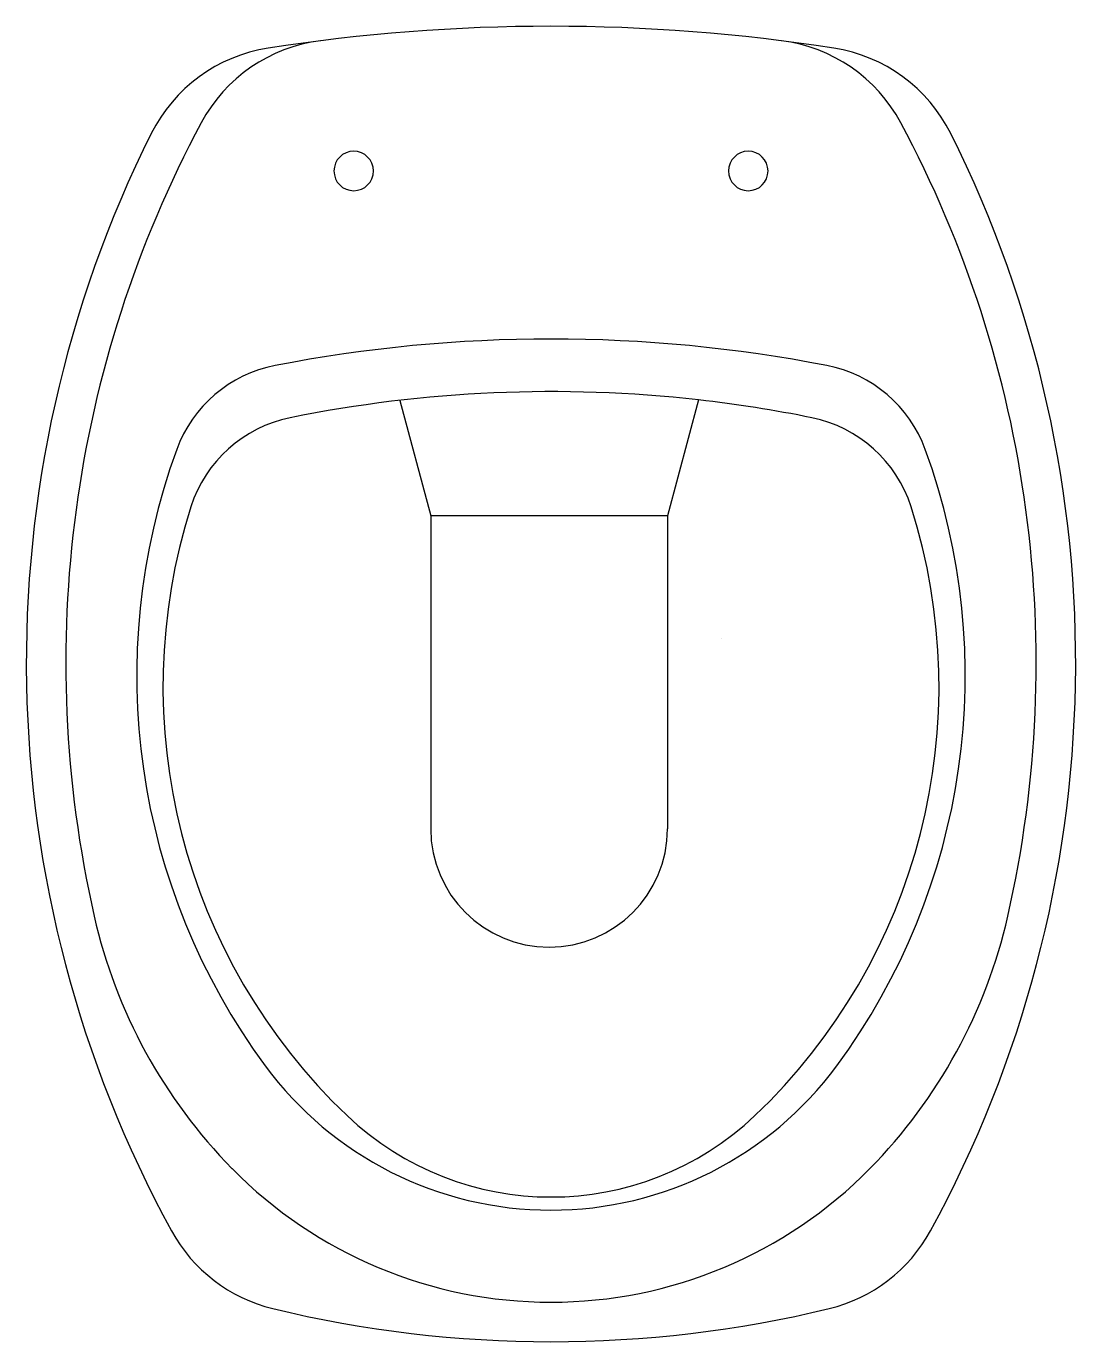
# Model space of a CAD drawing. Extents: x 1887 to 2286, y 1313 to 1813.
import ezdxf

# ---------------------------------------------------------------- set-up
doc = ezdxf.new("R2010")
doc.units = 0
doc.header["$LTSCALE"] = 50
doc.layers.add('FINA', color=6, linetype='CONTINUOUS')
doc.layers.add('GROSSA', color=3, linetype='CONTINUOUS')

msp = doc.modelspace()

# ---------------------------------------------------------------- linework, layer by layer
at = {"layer": 'FINA', "color": 0, "linetype": 'CONTINUOUS'}
for p, q in [((2029.3, 1671.21), (2041.05, 1627.34)), ((2142.85, 1671.37), (2131.05, 1627.34)), ((2131.05, 1627.34), (2041.05, 1627.34)), ((2041.05, 1627.34), (2041.05, 1508.34)), ((2131.05, 1627.34), (2131.05, 1508.34))]:
    msp.add_line(p, q, dxfattribs=at)
for centre, radius, start, end in [((2006.68, 1748.36), 60, 97.1892, 151.8516), ((2166.86, 1748.36), 60, 28.1484, 82.8108), ((2337.33, 1571.45), 435, 151.8516, 192.7891), ((1836.22, 1571.45), 435, 347.2109, 28.1484), ((2086.77, 1144.52), 550, 79.0111, 100.9889), ((1991.46, 1635.36), 50, 100.9891, 159.9173), ((2182.08, 1635.36), 50, 20.0843, 79.0111), ((2179.3, 1566.68), 250, 159.916, 216.4287), ((1994.24, 1566.68), 250, 323.5713, 20.084), ((2141.77, 1580.84), 10, 359.6355, 0), ((2086.05, 1508.34), 45, 180.0003, 359.9997), ((2108.17, 1519.42), 200.01, 192.784, 224.5318), ((2065.38, 1519.42), 200, 315.4683, 347.2165), ((2086.77, 1498.39), 135, 216.428, 323.572), ((2086.77, 1498.39), 170, 224.5337, 315.4664)]:
    msp.add_arc(centre, radius, start, end, dxfattribs=at)
at = {"layer": 'GROSSA', "color": 0, "linetype": 'CONTINUOUS'}
for centre, radius, start, end in [((2086.77, 1113.39), 700, 81.16422, 98.83578), ((1988.47, 1745.79), 60, 98.8358, 153.4463), ((2185.08, 1745.79), 60, 26.5538, 81.1642), ((2337.33, 1571.45), 450, 153.4463, 208.6768), ((1836.22, 1571.45), 450, 331.3232, 26.5538), ((2011.77, 1758.39), 7.5, 90, 270), ((2011.77, 1758.39), 7.5, 270, 90), ((2161.77, 1758.39), 7.5, 90, 270), ((2161.77, 1758.39), 7.5, 270, 90), ((2086.77, 1174.52), 500, 83.5553, 101.4354), ((2086.77, 1174.52), 500, 78.5646, 83.5553), ((1997.55, 1615.59), 50, 101.4353, 162.3136), ((2175.99, 1615.59), 50, 17.6864, 78.5647), ((2164.28, 1562.42), 225, 162.3142, 226.4506), ((2009.26, 1562.42), 225, 313.5494, 17.6857), ((2086.77, 1480.89), 112.5, 226.4508, 313.5494), ((1995.17, 1384.3), 60, 208.6742, 256.4131), ((2178.38, 1384.3), 60, 283.5866, 331.3242), ((2086.77, 1763.36), 449.98, 256.414, 283.586)]:
    msp.add_arc(centre, radius, start, end, dxfattribs=at)

doc.saveas('drawing.dxf')
